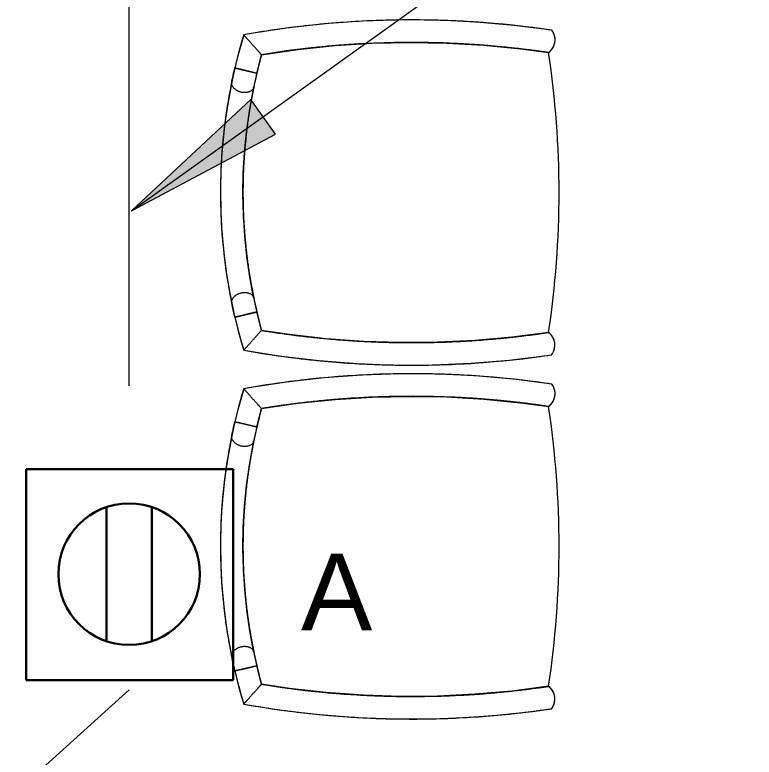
# Model space of a CAD drawing. Header units: inches. Extents: x 25329 to 28023, y 11893 to 13703.
# Drawn here: x 25674.9 to 25729.8, y 12259 to 12314.1 of the extents above; entities that cross this region are included whole.
import ezdxf

# ---------------------------------------------------------------- set-up
doc = ezdxf.new("R2010")
doc.units = ezdxf.units.IN
doc.header["$MEASUREMENT"] = 0
for name, color, linetype, lineweight in [('X1$0$A-ANNO-KEYN', 8, 'Continuous', 9), ('X1$0$A-ANNO-NOTE', 4, 'Continuous', 30), ('X1$0$A-DETL', 8, 'Continuous', 13), ('X1$0$G-ANNO-TEXT', 8, 'Continuous', 9), ('X1$0$I-FURN', 47, 'Continuous', 9)]:
    doc.layers.add(name, color=color, linetype=linetype, lineweight=lineweight)
doc.styles.add('X1$0$Swis721 Lt BT_1', font='swissl.ttf', dxfattribs={"height": 5.676425})

# ---------------------------------------------------------------- blocks, each defined once
blk = doc.blocks.new('X1$0$F-Chairs1 - Side 05-V73-FIRST FLOOR POWER _ SIGNAL')
at = {"layer": 'X1$0$I-FURN'}
for p, q in [((-10.995, 18.568), (-10.988, 18.666)), ((-8.858, 2.702), (-10.224, 3.05)), ((-9.543, 2.869), (-9.566, 2.875)), ((10.224, 3.05), (8.858, 2.702)), ((-9.242, 1.073), (-8.858, 2.702)), ((-8.865, 2.674), (-9.235, 1.101)), ((-9.235, 1.101), (-8.865, 2.674)), ((-8.865, 2.674), (-9.05, 1.887)), ((-8.858, 2.702), (-8.865, 2.674)), ((8.863, 2.681), (8.858, 2.702)), ((8.858, 2.702), (9.242, 1.073)), ((9.05, 1.887), (8.863, 2.681)), ((8.863, 2.681), (9.235, 1.101)), ((9.235, 1.101), (8.863, 2.681)), ((-9.05, 1.887), (-9.242, 1.073)), ((-1.877, 1.719), (-1.939, 1.722)), ((1.939, 1.722), (1.877, 1.719)), ((2.015, 1.726), (2.068, 1.729)), ((2.068, 1.729), (2.015, 1.726)), ((9.242, 1.073), (9.05, 1.887)), ((-9.242, 1.073), (-9.196, 1.062)), ((9.196, 1.062), (9.242, 1.073))]:
    blk.add_line(p, q, dxfattribs=at)
at = {"layer": 'X1$0$I-FURN', "flags": 128}
for points in [[(-11.157, 24.825), (-11.35, 24.838), (-11.533, 24.821), (-11.696, 24.78), (-11.833, 24.726), (-11.94, 24.669), (-12.011, 24.623), (-12.036, 24.605)], [(-10.381, 24.358), (-10.4, 24.383), (-10.454, 24.448), (-10.539, 24.533), (-10.654, 24.625), (-10.798, 24.711), (-10.968, 24.781), (-11.157, 24.825)], [(11.158, 24.812), (10.97, 24.77), (10.8, 24.703), (10.655, 24.619), (10.54, 24.529), (10.454, 24.446), (10.4, 24.383), (10.381, 24.358)], [(12.04, 24.579), (12.014, 24.598), (11.943, 24.646), (11.836, 24.705), (11.699, 24.761), (11.536, 24.804), (11.352, 24.823), (11.158, 24.812)], [(-12.036, 24.605), (-12.396, 21.804), (-12.644, 18.991), (-12.779, 16.17), (-12.801, 13.346), (-12.71, 10.524), (-12.506, 7.707), (-12.19, 4.901), (-11.762, 2.109), (-11.695, 1.733)], [(-10.224, 3.05), (-10.616, 5.779), (-10.898, 8.521), (-11.07, 11.273), (-11.132, 14.029), (-11.084, 16.786), (-10.926, 19.539), (-10.658, 22.283), (-10.381, 24.358)], [(10.381, 24.358), (10.732, 21.624), (10.974, 18.877), (11.106, 16.123), (11.128, 13.366), (11.039, 10.611), (10.84, 7.861), (10.531, 5.121), (10.224, 3.05)], [(11.695, 1.733), (12.139, 4.522), (12.47, 7.326), (12.689, 10.142), (12.795, 12.964), (12.788, 15.788), (12.669, 18.609), (12.436, 21.424), (12.091, 24.227), (12.04, 24.579)], [(7.794, 2.467), (6.273, 2.186), (4.743, 1.965), (3.205, 1.806), (1.661, 1.709), (0.115, 1.673), (-1.431, 1.7), (-2.975, 1.788), (-4.514, 1.938), (-6.046, 2.149), (-7.568, 2.421), (-7.794, 2.467)], [(-11.695, 1.733), (-10.142, 1.296), (-9.242, 1.073)], [(9.242, 1.073), (10.804, 1.474), (11.695, 1.733)], [(-8.177, 0.838), (-6.591, 0.542), (-4.995, 0.31), (-3.39, 0.143), (-1.78, 0.039), (-0.167, 0), (1.446, 0.026), (3.056, 0.116), (4.662, 0.27), (6.261, 0.489), (7.849, 0.771), (8.177, 0.838)]]:
    blk.add_lwpolyline(points, dxfattribs=at)
at = {"layer": 'X1$0$I-FURN'}
for centre, radius, start, end in [((-11.331, 23.657), 1.181, 36.4314, 126.6303), ((-11.331, 23.657), 1.181, 101.9361, 108.1446), ((-11.331, 23.657), 1.181, 90.9403, 99.8598), ((-11.331, 23.657), 1.181, 81.4896, 85.9143), ((-11.331, 23.657), 1.181, 77.1379, 81.4718), ((-11.331, 23.657), 1.181, 63.131, 72.0242), ((0, -44.544), 69.68, 81.43212, 98.56788), ((0, -44.544), 69.68, 81.43212, 98.56788), ((0, -44.544), 69.68, 81.43212, 98.56788), ((11.32, 23.642), 1.181, 52.4725, 142.685), ((11.32, 23.642), 1.181, 97.8929, 102.0231), ((11.32, 23.642), 1.181, 93.1961, 97.8826), ((11.32, 23.642), 1.181, 79.4522, 88.3969), ((11.32, 23.642), 1.181, 71.135, 77.0496), ((57.799, 14.206), 70.605, 171.53082, 180.99603), ((57.799, 14.206), 70.605, 171.53082, 175.25979), ((-11.331, 23.657), 1.181, 121.2821, 125.2204), ((-11.331, 23.657), 1.181, 115.242, 121.2747), ((-11.331, 23.657), 1.181, 108.1645, 112.8023), ((57.799, 14.206), 68.932, 171.53082, 181.05057), ((57.799, 14.206), 68.932, 171.53082, 176.13931), ((57.799, 14.206), 68.932, 171.53082, 176.13931), ((57.799, 14.206), 68.932, 171.53082, 175.7586), ((-11.331, 23.657), 1.181, 54.8508, 61.1686), ((-11.331, 23.657), 1.181, 50.2635, 54.8265), ((-11.331, 23.657), 1.181, 41.7404, 47.773), ((-11.331, 23.657), 1.181, 37.8218, 41.7257), ((-57.799, 14.206), 68.932, 358.94943, 8.46918), ((-57.799, 14.206), 68.932, 3.86069, 8.46918), ((-57.799, 14.206), 68.932, 3.86069, 8.46918), ((-57.799, 14.206), 68.932, 4.02327, 8.46918), ((11.32, 23.642), 1.181, 137.4621, 141.3151), ((11.32, 23.642), 1.181, 131.4889, 137.4604), ((11.32, 23.642), 1.181, 124.4572, 128.8271), ((11.32, 23.642), 1.181, 116.91, 124.4502), ((11.32, 23.642), 1.181, 107.3188, 116.1946), ((11.32, 23.642), 1.181, 66.2681, 71.1166), ((11.32, 23.642), 1.181, 57.9136, 64.0144), ((11.32, 23.642), 1.181, 53.9043, 57.8915), ((-57.799, 14.206), 70.605, 359.00397, 8.46918), ((-57.799, 14.206), 70.605, 4.72333, 8.44807), ((57.799, 14.206), 70.605, 175.26039, 178.98875), ((-57.799, 14.206), 70.605, 0.99858, 4.72318), ((57.799, 14.206), 68.932, 175.7586, 175.97673), ((57.799, 14.206), 68.932, 176.14562, 176.37249), ((57.799, 14.206), 68.932, 176.14562, 176.29069), ((57.799, 14.206), 68.932, 176.14007, 176.27834), ((57.799, 14.206), 68.932, 175.97764, 176.13556), ((-57.799, 14.206), 68.932, 3.86026, 4.02301), ((-57.799, 14.206), 68.932, 3.74234, 3.86069), ((-57.799, 14.206), 68.932, 3.74234, 3.86069), ((-57.799, 14.206), 68.932, 3.72227, 3.86026), ((57.799, 14.206), 68.932, 176.28429, 177.6702), ((57.799, 14.206), 68.932, 176.37249, 177.66812), ((57.799, 14.206), 68.932, 176.37249, 177.66812), ((-57.799, 14.206), 68.932, 2.33151, 3.71634), ((-57.799, 14.206), 68.932, 2.33188, 3.67325), ((-57.799, 14.206), 68.932, 2.33188, 3.67325), ((57.799, 14.206), 68.932, 177.66812, 180.74873), ((57.799, 14.206), 68.932, 177.66812, 180.74873), ((57.799, 14.206), 68.932, 177.6702, 180.29155), ((-57.799, 14.206), 68.932, 359.80878, 2.33188), ((-57.799, 14.206), 68.932, 359.80878, 2.33188), ((-57.799, 14.206), 68.932, 0.26183, 2.33151), ((57.799, 14.206), 70.605, 178.98924, 181.09655), ((-57.799, 14.206), 70.605, 357.27384, 0.99844), ((-57.799, 14.206), 68.932, 359.57736, 0.26183), ((57.799, 14.206), 68.932, 180.29155, 180.42264), ((-57.799, 14.206), 68.932, 359.25127, 359.80878), ((-57.799, 14.206), 68.932, 359.25127, 359.80878), ((57.799, 14.206), 68.932, 180.45244, 180.74958), ((57.799, 14.206), 68.932, 180.74873, 181.05057), ((57.799, 14.206), 68.932, 180.74873, 181.05057), ((57.799, 14.206), 68.932, 180.74958, 181.03006), ((-57.799, 14.206), 68.932, 358.97034, 359.25062), ((-57.799, 14.206), 68.932, 359.11884, 359.25127), ((-57.799, 14.206), 68.932, 359.11884, 359.25127), ((-57.799, 14.206), 68.932, 359.25062, 359.57714), ((57.799, 14.206), 70.605, 180.99603, 190.17565), ((57.799, 14.206), 70.605, 181.12528, 182.71772), ((57.799, 14.206), 68.932, 181.05057, 189.31445), ((57.799, 14.206), 68.932, 181.05057, 183.59598), ((57.799, 14.206), 68.932, 181.05057, 183.59598), ((57.799, 14.206), 68.932, 181.07953, 183.59584), ((-57.799, 14.206), 68.932, 350.68555, 358.94943), ((-57.799, 14.206), 68.932, 358.59288, 358.92089), ((-57.799, 14.206), 68.932, 358.65325, 358.94943), ((-57.799, 14.206), 68.932, 358.65325, 358.94943), ((-57.799, 14.206), 68.932, 358.94943, 359.11884), ((-57.799, 14.206), 68.932, 358.94943, 359.11884), ((-57.799, 14.206), 70.605, 349.82435, 359.00397), ((-57.799, 14.206), 68.932, 356.40429, 358.59288), ((-57.799, 14.206), 68.932, 358.14357, 358.65325), ((-57.799, 14.206), 68.932, 358.14357, 358.65325), ((-57.799, 14.206), 68.932, 356.40402, 358.14357), ((-57.799, 14.206), 68.932, 356.40402, 358.14357), ((57.799, 14.206), 70.605, 182.71807, 186.44668), ((-57.799, 14.206), 70.605, 353.5491, 357.27371), ((57.799, 14.206), 68.932, 183.59598, 185.01919), ((57.799, 14.206), 68.932, 183.59598, 185.01919), ((57.799, 14.206), 68.932, 183.59584, 184.86854), ((-57.799, 14.206), 68.932, 354.98081, 356.40402), ((-57.799, 14.206), 68.932, 354.98081, 356.40402), ((-57.799, 14.206), 68.932, 355.13146, 356.40429), ((57.799, 14.206), 68.932, 184.86893, 185.01962), ((-57.799, 14.206), 68.932, 354.98047, 355.13129), ((57.799, 14.206), 68.932, 185.01962, 185.19314), ((57.799, 14.206), 68.932, 185.03172, 189.31445), ((57.799, 14.206), 68.932, 185.03172, 189.31445), ((57.799, 14.206), 68.932, 185.20109, 189.31445), ((-57.799, 14.206), 68.932, 350.68555, 354.96828), ((-57.799, 14.206), 68.932, 350.68555, 354.96828), ((-57.799, 14.206), 68.932, 350.68555, 354.79913), ((-57.799, 14.206), 68.932, 354.80707, 354.98047), ((57.799, 14.206), 70.605, 186.44689, 190.17565), ((-57.799, 14.206), 70.605, 349.82435, 353.549), ((0, 40.335), 38.662, 254.6661, 285.3339), ((0, 40.335), 38.662, 254.6661, 259.8878), ((0, 40.335), 38.662, 254.6661, 259.8878), ((0, 40.335), 38.662, 254.6661, 255.674), ((0, 40.335), 38.662, 255.7103, 256.7545), ((0, 40.335), 38.662, 280.1122, 285.3339), ((0, 40.335), 38.662, 280.1122, 285.3339), ((0, 40.335), 38.662, 283.2455, 285.3339), ((0, 40.335), 38.662, 256.7545, 259.2833), ((0, 40.335), 38.662, 259.2833, 260.6714), ((0, 40.335), 38.662, 259.8878, 260.4199), ((0, 40.335), 38.662, 259.8878, 260.4199), ((0, 40.335), 38.662, 260.4199, 260.674), ((0, 40.335), 38.662, 260.4199, 260.674), ((0, 40.335), 38.662, 279.326, 279.5801), ((0, 40.335), 38.662, 279.326, 279.5801), ((0, 40.335), 38.662, 279.3286, 280.7167), ((0, 40.335), 38.662, 279.5801, 280.1122), ((0, 40.335), 38.662, 279.5801, 280.1122), ((0, 40.335), 38.662, 280.7167, 283.2455), ((0, 40.335), 40.335, 253.1446, 286.8554), ((0, 40.335), 40.335, 253.1446, 256.7545), ((0, 40.335), 38.662, 260.6714, 261.0897), ((0, 40.335), 38.662, 260.674, 261.0276), ((0, 40.335), 38.662, 260.674, 261.0276), ((0, 40.335), 38.662, 261.0276, 261.6519), ((0, 40.335), 38.662, 261.0276, 261.6519), ((0, 40.335), 38.662, 261.0897, 261.3668), ((0, 40.335), 38.662, 261.3668, 261.6918), ((0, 40.335), 38.662, 261.6519, 261.8522), ((0, 40.335), 38.662, 261.6519, 261.8522), ((0, 40.335), 38.662, 261.6918, 262.3262), ((0, 40.335), 38.662, 261.8522, 265.955), ((0, 40.335), 38.662, 261.8522, 265.955), ((0, 40.335), 38.662, 262.3262, 262.4987), ((0, 40.335), 38.662, 262.4987, 263.1634), ((0, 40.335), 38.662, 263.1634, 265.7133), ((0, 40.335), 38.662, 265.7133, 266.2685), ((0, 40.335), 38.662, 265.955, 266.883), ((0, 40.335), 38.662, 265.955, 266.883), ((0, 40.335), 38.662, 266.2685, 266.8984), ((0, 40.335), 38.662, 266.8998, 267.0125), ((0, 40.335), 38.662, 266.8998, 267.0125), ((0, 40.335), 38.662, 266.9508, 267.1253), ((0, 40.335), 38.662, 267.0125, 267.2451), ((0, 40.335), 38.662, 267.0125, 267.2451), ((0, 40.335), 38.662, 267.2175, 267.3423), ((0, 40.335), 38.662, 267.2451, 272.7549), ((0, 40.335), 38.662, 267.2451, 272.7549), ((0, 40.335), 38.662, 267.3601, 267.5014), ((0, 40.335), 38.662, 267.5148, 272.4852), ((0, 40.335), 38.662, 272.4986, 272.6399), ((0, 40.335), 38.662, 272.6577, 272.7825), ((0, 40.335), 38.662, 272.7549, 272.9875), ((0, 40.335), 38.662, 272.7549, 272.9875), ((0, 40.335), 38.662, 272.8747, 273.0839), ((0, 40.335), 38.662, 273.0972, 273.7315), ((0, 40.335), 38.662, 273.117, 274.045), ((0, 40.335), 38.662, 273.117, 274.045), ((0, 40.335), 38.662, 273.7315, 274.2867), ((0, 40.335), 38.662, 274.045, 278.1478), ((0, 40.335), 38.662, 274.045, 278.1478), ((0, 40.335), 38.662, 274.2867, 276.8366), ((0, 40.335), 38.662, 276.8366, 277.5013), ((0, 40.335), 38.662, 277.5013, 277.6738), ((0, 40.335), 38.662, 277.6738, 278.3082), ((0, 40.335), 38.662, 278.1478, 278.3481), ((0, 40.335), 38.662, 278.1478, 278.3481), ((0, 40.335), 38.662, 278.3082, 278.6332), ((0, 40.335), 38.662, 278.3481, 278.9724), ((0, 40.335), 38.662, 278.3481, 278.9724), ((0, 40.335), 38.662, 278.6332, 278.9103), ((0, 40.335), 38.662, 278.9103, 279.3286), ((0, 40.335), 38.662, 278.9724, 279.326), ((0, 40.335), 38.662, 278.9724, 279.326), ((0, 40.335), 40.335, 283.2455, 286.8554), ((0, 40.335), 40.335, 256.8211, 257.0112), ((0, 40.335), 40.335, 257.0121, 257.3225), ((0, 40.335), 40.335, 257.3256, 257.7513), ((0, 40.335), 40.335, 257.8116, 258.3467), ((0, 40.335), 40.335, 258.4011, 260.6462), ((0, 40.335), 40.335, 279.3538, 281.5989), ((0, 40.335), 40.335, 281.6533, 282.1884), ((0, 40.335), 40.335, 282.2487, 282.6744), ((0, 40.335), 40.335, 282.6775, 282.9879), ((0, 40.335), 40.335, 282.9888, 283.1789), ((0, 40.335), 40.335, 260.6462, 262.4822), ((0, 40.335), 40.335, 262.4822, 266.606), ((0, 40.335), 40.335, 266.606, 267.4881), ((0, 40.335), 40.335, 267.4881, 272.5119), ((0, 40.335), 40.335, 272.5119, 273.394), ((0, 40.335), 40.335, 273.394, 277.5178), ((0, 40.335), 40.335, 277.5178, 279.3538)]:
    blk.add_arc(centre, radius, start, end, dxfattribs=at)
for points, knots in [([(-10.224, 3.05), (-10.224, 3.049), (-10.231, 3.042), (-10.253, 3.023), (-10.275, 3.004), (-10.303, 2.979), (-10.336, 2.948), (-10.374, 2.914), (-10.409, 2.883), (-10.438, 2.857), (-10.469, 2.83), (-10.509, 2.793), (-10.56, 2.747), (-10.613, 2.699), (-10.669, 2.651), (-10.725, 2.6), (-10.782, 2.548), (-10.841, 2.495), (-10.9, 2.443), (-10.959, 2.39), (-11.018, 2.336), (-11.078, 2.284), (-11.137, 2.232), (-11.194, 2.18), (-11.251, 2.129), (-11.306, 2.08), (-11.359, 2.033), (-11.41, 1.987), (-11.459, 1.943), (-11.504, 1.903), (-11.546, 1.866), (-11.584, 1.832), (-11.617, 1.803), (-11.654, 1.77), (-11.686, 1.742), (-11.696, 1.734), (-11.695, 1.733)], [-1, -1, -1, -1, -0.944444, -0.916667, -0.888889, -0.861111, -0.833333, -0.805556, -0.777778, -0.763889, -0.75, -0.722222, -0.694444, -0.666667, -0.638889, -0.611111, -0.583333, -0.555556, -0.527778, -0.5, -0.472222, -0.444444, -0.416667, -0.388889, -0.361111, -0.333333, -0.305556, -0.277778, -0.25, -0.222222, -0.194444, -0.166667, -0.138889, -0.111111, -0.055556, 0, 0, 0, 0]), ([(11.695, 1.733), (11.696, 1.734), (11.686, 1.742), (11.654, 1.77), (11.617, 1.803), (11.584, 1.832), (11.546, 1.866), (11.511, 1.897), (11.481, 1.923), (11.451, 1.95), (11.41, 1.987), (11.359, 2.033), (11.306, 2.08), (11.251, 2.129), (11.194, 2.18), (11.137, 2.231), (11.078, 2.284), (11.018, 2.336), (10.959, 2.389), (10.9, 2.443), (10.841, 2.495), (10.782, 2.548), (10.725, 2.6), (10.669, 2.651), (10.613, 2.699), (10.56, 2.747), (10.509, 2.793), (10.461, 2.837), (10.416, 2.877), (10.374, 2.914), (10.336, 2.948), (10.303, 2.979), (10.275, 3.004), (10.253, 3.023), (10.231, 3.042), (10.224, 3.049), (10.224, 3.05)], [-1, -1, -1, -1, -0.944444, -0.888889, -0.861111, -0.833333, -0.805556, -0.777778, -0.763889, -0.75, -0.722222, -0.694444, -0.666667, -0.638889, -0.611111, -0.583333, -0.555556, -0.527778, -0.5, -0.472222, -0.444444, -0.416667, -0.388889, -0.361111, -0.333333, -0.305556, -0.277778, -0.25, -0.222222, -0.194444, -0.166667, -0.138889, -0.111111, -0.083333, -0.055556, 0, 0, 0, 0]), ([(-8.858, 2.702), (-8.857, 2.701), (-8.827, 2.694), (-8.674, 2.659), (-8.359, 2.587), (-8.002, 2.51), (-7.794, 2.467)], [0, 0, 0, 0, 0.2, 0.4, 0.7, 1, 1, 1, 1]), ([(-7.794, 2.467), (-7.727, 2.453), (-7.635, 2.398), (-7.539, 2.275), (-7.495, 2.191), (-7.465, 2.119), (-7.444, 2.054), (-7.431, 1.999), (-7.422, 1.942), (-7.413, 1.865), (-7.41, 1.768), (-7.416, 1.673), (-7.432, 1.574), (-7.458, 1.474), (-7.488, 1.387), (-7.521, 1.312), (-7.558, 1.244), (-7.598, 1.18), (-7.639, 1.122), (-7.682, 1.07), (-7.727, 1.023), (-7.774, 0.98), (-7.836, 0.931), (-7.915, 0.882), (-8.039, 0.832), (-8.123, 0.827), (-8.177, 0.838)], [-1, -1, -1, -1, -0.861111, -0.791667, -0.756944, -0.722222, -0.6875, -0.670139, -0.652778, -0.618056, -0.583333, -0.548611, -0.513889, -0.479167, -0.444444, -0.416667, -0.388889, -0.361111, -0.333333, -0.305556, -0.277778, -0.25, -0.222222, -0.166667, -0.111111, 0, 0, 0, 0]), ([(8.177, 0.838), (8.11, 0.825), (8.002, 0.838), (7.863, 0.912), (7.786, 0.97), (7.727, 1.022), (7.68, 1.072), (7.644, 1.116), (7.61, 1.163), (7.567, 1.227), (7.521, 1.312), (7.483, 1.399), (7.452, 1.494), (7.428, 1.594), (7.415, 1.685), (7.41, 1.768), (7.412, 1.846), (7.419, 1.921), (7.429, 1.991), (7.445, 2.056), (7.465, 2.119), (7.489, 2.177), (7.523, 2.247), (7.574, 2.323), (7.665, 2.417), (7.74, 2.455), (7.794, 2.467)], [-1, -1, -1, -1, -0.861111, -0.791667, -0.756944, -0.722222, -0.6875, -0.670139, -0.652778, -0.618056, -0.583333, -0.548611, -0.513889, -0.479167, -0.444444, -0.416667, -0.388889, -0.361111, -0.333333, -0.305556, -0.277778, -0.25, -0.222222, -0.166667, -0.111111, 0, 0, 0, 0]), ([(7.794, 2.467), (7.932, 2.495), (8.183, 2.549), (8.53, 2.626), (8.79, 2.686), (8.857, 2.701), (8.858, 2.702)], [0, 0, 0, 0, 0.2, 0.4, 0.7, 1, 1, 1, 1]), ([(-8.177, 0.838), (-8.316, 0.866), (-8.567, 0.92), (-8.914, 0.997), (-9.173, 1.057), (-9.24, 1.073), (-9.242, 1.073)], [0, 0, 0, 0, 0.2, 0.4, 0.7, 1, 1, 1, 1]), ([(9.242, 1.073), (9.241, 1.073), (9.21, 1.066), (9.058, 1.03), (8.742, 0.958), (8.385, 0.881), (8.177, 0.838)], [0, 0, 0, 0, 0.2, 0.4, 0.7, 1, 1, 1, 1])]:
    blk.add_open_spline(points, degree=3, knots=knots, dxfattribs=at)
blk = doc.blocks.new('X1$0$F-Chairs1 - Side 05-V74-FIRST FLOOR POWER _ SIGNAL')
at = {"layer": 'X1$0$I-FURN'}
for p, q in [((-8.858, 2.702), (-10.224, 3.05)), ((10.224, 3.05), (8.858, 2.702)), ((-9.242, 1.073), (-8.858, 2.702)), ((-8.865, 2.674), (-9.235, 1.101)), ((-9.235, 1.101), (-8.865, 2.674)), ((-8.865, 2.674), (-9.05, 1.887)), ((-8.858, 2.702), (-8.865, 2.674)), ((8.863, 2.681), (8.858, 2.702)), ((8.858, 2.702), (9.242, 1.073)), ((9.05, 1.887), (8.863, 2.681)), ((8.863, 2.681), (9.235, 1.101)), ((9.235, 1.101), (8.863, 2.681)), ((-9.05, 1.887), (-9.242, 1.073)), ((-2.068, 1.729), (-2.015, 1.726)), ((-2.015, 1.726), (-2.068, 1.729)), ((-1.877, 1.719), (-1.939, 1.722)), ((1.939, 1.722), (1.877, 1.719)), ((2.015, 1.726), (2.068, 1.729)), ((2.068, 1.729), (2.015, 1.726)), ((9.242, 1.073), (9.05, 1.887)), ((-9.242, 1.073), (-9.196, 1.062)), ((9.196, 1.062), (9.242, 1.073))]:
    blk.add_line(p, q, dxfattribs=at)
at = {"layer": 'X1$0$I-FURN', "flags": 128}
for points in [[(-11.157, 24.825), (-11.35, 24.838), (-11.533, 24.821), (-11.696, 24.78), (-11.833, 24.726), (-11.94, 24.669), (-12.011, 24.623), (-12.036, 24.605)], [(-10.381, 24.358), (-10.4, 24.383), (-10.454, 24.448), (-10.539, 24.533), (-10.654, 24.625), (-10.798, 24.711), (-10.968, 24.781), (-11.157, 24.825)], [(11.158, 24.812), (10.97, 24.77), (10.8, 24.703), (10.655, 24.619), (10.54, 24.529), (10.454, 24.446), (10.4, 24.383), (10.381, 24.358)], [(12.04, 24.579), (12.014, 24.598), (11.943, 24.646), (11.836, 24.705), (11.699, 24.761), (11.536, 24.804), (11.352, 24.823), (11.158, 24.812)], [(-12.036, 24.605), (-12.396, 21.804), (-12.644, 18.991), (-12.779, 16.17), (-12.801, 13.346), (-12.71, 10.524), (-12.506, 7.707), (-12.19, 4.901), (-11.762, 2.109), (-11.695, 1.733)], [(-10.224, 3.05), (-10.616, 5.779), (-10.898, 8.521), (-11.07, 11.273), (-11.132, 14.029), (-11.084, 16.786), (-10.926, 19.539), (-10.658, 22.283), (-10.381, 24.358)], [(10.381, 24.358), (10.732, 21.624), (10.974, 18.877), (11.106, 16.123), (11.128, 13.366), (11.039, 10.611), (10.84, 7.861), (10.531, 5.121), (10.224, 3.05)], [(11.695, 1.733), (12.139, 4.522), (12.47, 7.326), (12.689, 10.142), (12.795, 12.964), (12.788, 15.788), (12.669, 18.609), (12.436, 21.424), (12.091, 24.227), (12.04, 24.579)], [(7.794, 2.467), (6.273, 2.186), (4.743, 1.965), (3.205, 1.806), (1.661, 1.709), (0.115, 1.673), (-1.431, 1.7), (-2.975, 1.788), (-4.514, 1.938), (-6.046, 2.149), (-7.568, 2.421), (-7.794, 2.467)], [(-11.695, 1.733), (-10.142, 1.296), (-9.242, 1.073)], [(9.242, 1.073), (10.804, 1.474), (11.695, 1.733)], [(-8.177, 0.838), (-6.591, 0.542), (-4.995, 0.31), (-3.39, 0.143), (-1.78, 0.039), (-0.167, 0), (1.446, 0.026), (3.056, 0.116), (4.662, 0.27), (6.261, 0.489), (7.849, 0.771), (8.177, 0.838)]]:
    blk.add_lwpolyline(points, dxfattribs=at)
at = {"layer": 'X1$0$I-FURN'}
for centre, radius, start, end in [((-11.331, 23.657), 1.181, 36.4314, 126.6303), ((-11.331, 23.657), 1.181, 101.9361, 108.1446), ((-11.331, 23.657), 1.181, 90.9403, 99.8598), ((-11.331, 23.657), 1.181, 81.4896, 85.9143), ((-11.331, 23.657), 1.181, 77.1379, 81.4718), ((-11.331, 23.657), 1.181, 63.131, 72.0242), ((0, -44.544), 69.68, 81.43212, 98.56788), ((0, -44.544), 69.68, 81.43212, 98.56788), ((0, -44.544), 69.68, 81.43212, 98.56788), ((11.32, 23.642), 1.181, 52.4725, 142.685), ((11.32, 23.642), 1.181, 97.8929, 102.0231), ((11.32, 23.642), 1.181, 93.1961, 97.8826), ((11.32, 23.642), 1.181, 79.4522, 88.3969), ((11.32, 23.642), 1.181, 71.135, 77.0496), ((57.799, 14.206), 70.605, 171.53082, 180.99603), ((57.799, 14.206), 70.605, 171.53082, 175.25979), ((-11.331, 23.657), 1.181, 121.2821, 125.2204), ((-11.331, 23.657), 1.181, 115.242, 121.2747), ((-11.331, 23.657), 1.181, 108.1645, 112.8023), ((57.799, 14.206), 68.932, 171.53082, 181.05057), ((57.799, 14.206), 68.932, 171.53082, 176.13931), ((57.799, 14.206), 68.932, 171.53082, 176.13931), ((57.799, 14.206), 68.932, 171.53082, 175.7586), ((-11.331, 23.657), 1.181, 54.8508, 61.1686), ((-11.331, 23.657), 1.181, 50.2635, 54.8265), ((-11.331, 23.657), 1.181, 41.7404, 47.773), ((-11.331, 23.657), 1.181, 37.8218, 41.7257), ((-57.799, 14.206), 68.932, 358.94943, 8.46918), ((-57.799, 14.206), 68.932, 3.86069, 8.46918), ((-57.799, 14.206), 68.932, 3.86069, 8.46918), ((-57.799, 14.206), 68.932, 4.02327, 8.46918), ((11.32, 23.642), 1.181, 137.4621, 141.3151), ((11.32, 23.642), 1.181, 131.4889, 137.4604), ((11.32, 23.642), 1.181, 124.4572, 128.8271), ((11.32, 23.642), 1.181, 116.91, 124.4502), ((11.32, 23.642), 1.181, 107.3188, 116.1946), ((11.32, 23.642), 1.181, 66.2681, 71.1166), ((11.32, 23.642), 1.181, 57.9136, 64.0144), ((11.32, 23.642), 1.181, 53.9043, 57.8915), ((-57.799, 14.206), 70.605, 359.00397, 8.46918), ((-57.799, 14.206), 70.605, 4.72333, 8.44807), ((57.799, 14.206), 70.605, 175.26039, 178.98875), ((-57.799, 14.206), 70.605, 0.99858, 4.72318), ((57.799, 14.206), 68.932, 175.7586, 175.97673), ((57.799, 14.206), 68.932, 176.14562, 176.37249), ((57.799, 14.206), 68.932, 176.14562, 176.37249), ((57.799, 14.206), 68.932, 176.14007, 176.27834), ((57.799, 14.206), 68.932, 175.97764, 176.13556), ((-57.799, 14.206), 68.932, 3.86026, 4.02301), ((-57.799, 14.206), 68.932, 3.74234, 3.86069), ((-57.799, 14.206), 68.932, 3.74234, 3.86069), ((-57.799, 14.206), 68.932, 3.72227, 3.86026), ((57.799, 14.206), 68.932, 176.28429, 177.6702), ((57.799, 14.206), 68.932, 176.37249, 177.66812), ((57.799, 14.206), 68.932, 176.37249, 177.66812), ((-57.799, 14.206), 68.932, 2.33151, 3.71634), ((-57.799, 14.206), 68.932, 2.33188, 3.67325), ((-57.799, 14.206), 68.932, 2.33188, 3.67325), ((57.799, 14.206), 68.932, 177.66812, 180.74873), ((57.799, 14.206), 68.932, 177.66812, 180.74873), ((57.799, 14.206), 68.932, 177.6702, 180.29155), ((-57.799, 14.206), 68.932, 359.80878, 2.33188), ((-57.799, 14.206), 68.932, 359.80878, 2.33188), ((-57.799, 14.206), 68.932, 0.26183, 2.33151), ((57.799, 14.206), 70.605, 178.98924, 181.09655), ((-57.799, 14.206), 70.605, 357.27384, 0.99844), ((-57.799, 14.206), 68.932, 359.57736, 0.26183), ((57.799, 14.206), 68.932, 180.29155, 180.42264), ((-57.799, 14.206), 68.932, 359.25127, 359.80878), ((-57.799, 14.206), 68.932, 359.25127, 359.80878), ((57.799, 14.206), 68.932, 180.45244, 180.74958), ((57.799, 14.206), 68.932, 180.74873, 181.05057), ((57.799, 14.206), 68.932, 180.74873, 181.05057), ((57.799, 14.206), 68.932, 180.74958, 181.03006), ((-57.799, 14.206), 68.932, 358.97034, 359.25062), ((-57.799, 14.206), 68.932, 359.11884, 359.25127), ((-57.799, 14.206), 68.932, 359.11884, 359.25127), ((-57.799, 14.206), 68.932, 359.25062, 359.57714), ((57.799, 14.206), 70.605, 180.99603, 190.17565), ((57.799, 14.206), 70.605, 181.12528, 182.71772), ((57.799, 14.206), 68.932, 181.05057, 189.31445), ((57.799, 14.206), 68.932, 181.05057, 183.59598), ((57.799, 14.206), 68.932, 181.05057, 183.59598), ((57.799, 14.206), 68.932, 181.07953, 183.59584), ((-57.799, 14.206), 68.932, 350.68555, 358.94943), ((-57.799, 14.206), 68.932, 358.59288, 358.92089), ((-57.799, 14.206), 68.932, 358.65325, 358.94943), ((-57.799, 14.206), 68.932, 358.65325, 358.94943), ((-57.799, 14.206), 68.932, 358.94943, 359.11884), ((-57.799, 14.206), 68.932, 358.94943, 359.11884), ((-57.799, 14.206), 70.605, 349.82435, 359.00397), ((-57.799, 14.206), 68.932, 356.40429, 358.59288), ((-57.799, 14.206), 68.932, 358.14357, 358.65325), ((-57.799, 14.206), 68.932, 358.14357, 358.65325), ((-57.799, 14.206), 68.932, 356.40402, 358.14357), ((-57.799, 14.206), 68.932, 356.40402, 358.14357), ((57.799, 14.206), 70.605, 182.71807, 186.44668), ((-57.799, 14.206), 70.605, 353.5491, 357.27371), ((57.799, 14.206), 68.932, 183.59598, 185.01919), ((57.799, 14.206), 68.932, 183.59598, 185.01919), ((57.799, 14.206), 68.932, 183.59584, 184.86854), ((-57.799, 14.206), 68.932, 354.98081, 356.40402), ((-57.799, 14.206), 68.932, 354.98081, 356.40402), ((-57.799, 14.206), 68.932, 355.13146, 356.40429), ((57.799, 14.206), 68.932, 184.86893, 185.01962), ((-57.799, 14.206), 68.932, 354.98047, 355.13129), ((57.799, 14.206), 68.932, 185.01962, 185.19314), ((57.799, 14.206), 68.932, 185.03172, 189.31445), ((57.799, 14.206), 68.932, 185.03172, 189.31445), ((57.799, 14.206), 68.932, 185.20109, 189.31445), ((-57.799, 14.206), 68.932, 350.68555, 354.96828), ((-57.799, 14.206), 68.932, 350.68555, 354.81749), ((-57.799, 14.206), 68.932, 350.68555, 354.79913), ((-57.799, 14.206), 68.932, 354.80707, 354.98047), ((-57.799, 14.206), 68.932, 354.81749, 354.96828), ((57.799, 14.206), 70.605, 186.44689, 190.17565), ((-57.799, 14.206), 70.605, 349.82435, 353.549), ((0, 40.335), 38.662, 254.6661, 285.3339), ((0, 40.335), 38.662, 254.6661, 259.8878), ((0, 40.335), 38.662, 254.6661, 259.8878), ((0, 40.335), 38.662, 254.6661, 256.7545), ((0, 40.335), 38.662, 280.1122, 285.3339), ((0, 40.335), 38.662, 280.1122, 285.3339), ((0, 40.335), 38.662, 283.2455, 285.3339), ((0, 40.335), 38.662, 256.7545, 259.2833), ((0, 40.335), 38.662, 259.2833, 260.6714), ((0, 40.335), 38.662, 259.8878, 260.4199), ((0, 40.335), 38.662, 259.8878, 260.4199), ((0, 40.335), 38.662, 260.4199, 260.674), ((0, 40.335), 38.662, 260.4199, 260.674), ((0, 40.335), 38.662, 279.326, 279.5801), ((0, 40.335), 38.662, 279.326, 279.5801), ((0, 40.335), 38.662, 279.3286, 280.7167), ((0, 40.335), 38.662, 279.5801, 280.1122), ((0, 40.335), 38.662, 279.5801, 280.1122), ((0, 40.335), 38.662, 280.7167, 283.2455), ((0, 40.335), 40.335, 253.1446, 286.8554), ((0, 40.335), 40.335, 253.1446, 256.7545), ((0, 40.335), 38.662, 260.6714, 261.0897), ((0, 40.335), 38.662, 260.674, 261.0276), ((0, 40.335), 38.662, 260.674, 261.0276), ((0, 40.335), 38.662, 261.0276, 261.6519), ((0, 40.335), 38.662, 261.0276, 261.6519), ((0, 40.335), 38.662, 261.0897, 261.3668), ((0, 40.335), 38.662, 261.3668, 261.6918), ((0, 40.335), 38.662, 261.6519, 261.8522), ((0, 40.335), 38.662, 261.6519, 261.8522), ((0, 40.335), 38.662, 261.6918, 262.3262), ((0, 40.335), 38.662, 261.8522, 265.955), ((0, 40.335), 38.662, 261.8522, 265.955), ((0, 40.335), 38.662, 262.3262, 262.4987), ((0, 40.335), 38.662, 262.4987, 263.1634), ((0, 40.335), 38.662, 263.1634, 265.7133), ((0, 40.335), 38.662, 265.7133, 266.2685), ((0, 40.335), 38.662, 265.955, 266.883), ((0, 40.335), 38.662, 265.955, 266.883), ((0, 40.335), 38.662, 266.2685, 266.9028), ((0, 40.335), 38.662, 266.9508, 267.1253), ((0, 40.335), 38.662, 267.0125, 267.2451), ((0, 40.335), 38.662, 267.0125, 267.2451), ((0, 40.335), 38.662, 267.2175, 267.3423), ((0, 40.335), 38.662, 267.2451, 272.7549), ((0, 40.335), 38.662, 267.2451, 272.7549), ((0, 40.335), 38.662, 267.3601, 267.5014), ((0, 40.335), 38.662, 267.5148, 272.4852), ((0, 40.335), 38.662, 272.4986, 272.6399), ((0, 40.335), 38.662, 272.6577, 272.7825), ((0, 40.335), 38.662, 272.7549, 272.9875), ((0, 40.335), 38.662, 272.7549, 272.9875), ((0, 40.335), 38.662, 272.8747, 273.0839), ((0, 40.335), 38.662, 273.0972, 273.7315), ((0, 40.335), 38.662, 273.117, 274.045), ((0, 40.335), 38.662, 273.117, 274.045), ((0, 40.335), 38.662, 273.7315, 274.2867), ((0, 40.335), 38.662, 274.045, 278.1478), ((0, 40.335), 38.662, 274.045, 278.1478), ((0, 40.335), 38.662, 274.2867, 276.8366), ((0, 40.335), 38.662, 276.8366, 277.5013), ((0, 40.335), 38.662, 277.5013, 277.6738), ((0, 40.335), 38.662, 277.6738, 278.3082), ((0, 40.335), 38.662, 278.1478, 278.3481), ((0, 40.335), 38.662, 278.1478, 278.3481), ((0, 40.335), 38.662, 278.3082, 278.6332), ((0, 40.335), 38.662, 278.3481, 278.9724), ((0, 40.335), 38.662, 278.3481, 278.9724), ((0, 40.335), 38.662, 278.6332, 278.9103), ((0, 40.335), 38.662, 278.9103, 279.3286), ((0, 40.335), 38.662, 278.9724, 279.326), ((0, 40.335), 38.662, 278.9724, 279.2004), ((0, 40.335), 38.662, 279.2004, 279.326), ((0, 40.335), 40.335, 283.2455, 286.8554), ((0, 40.335), 40.335, 256.8211, 257.0112), ((0, 40.335), 40.335, 257.0121, 257.3225), ((0, 40.335), 40.335, 257.3256, 257.7513), ((0, 40.335), 40.335, 257.8116, 258.3467), ((0, 40.335), 40.335, 258.4011, 260.6462), ((0, 40.335), 40.335, 279.3538, 281.5989), ((0, 40.335), 40.335, 281.6533, 282.1884), ((0, 40.335), 40.335, 282.2487, 282.6744), ((0, 40.335), 40.335, 282.6775, 282.9494), ((0, 40.335), 40.335, 282.9888, 283.1789), ((0, 40.335), 40.335, 260.6462, 262.4822), ((0, 40.335), 40.335, 262.4822, 266.606), ((0, 40.335), 40.335, 266.606, 267.4881), ((0, 40.335), 40.335, 267.4881, 272.5119), ((0, 40.335), 40.335, 272.5119, 273.394), ((0, 40.335), 40.335, 273.394, 277.5178), ((0, 40.335), 40.335, 277.5178, 279.3538)]:
    blk.add_arc(centre, radius, start, end, dxfattribs=at)
for points, knots in [([(-10.224, 3.05), (-10.224, 3.049), (-10.231, 3.042), (-10.253, 3.023), (-10.275, 3.004), (-10.303, 2.979), (-10.336, 2.948), (-10.374, 2.914), (-10.409, 2.883), (-10.438, 2.857), (-10.469, 2.83), (-10.509, 2.793), (-10.56, 2.747), (-10.613, 2.699), (-10.669, 2.651), (-10.725, 2.6), (-10.782, 2.548), (-10.841, 2.495), (-10.9, 2.443), (-10.959, 2.39), (-11.018, 2.336), (-11.078, 2.284), (-11.137, 2.232), (-11.194, 2.18), (-11.251, 2.129), (-11.306, 2.08), (-11.359, 2.033), (-11.41, 1.987), (-11.459, 1.943), (-11.504, 1.903), (-11.546, 1.866), (-11.584, 1.832), (-11.617, 1.803), (-11.654, 1.77), (-11.686, 1.742), (-11.696, 1.734), (-11.695, 1.733)], [-1, -1, -1, -1, -0.944444, -0.916667, -0.888889, -0.861111, -0.833333, -0.805556, -0.777778, -0.763889, -0.75, -0.722222, -0.694444, -0.666667, -0.638889, -0.611111, -0.583333, -0.555556, -0.527778, -0.5, -0.472222, -0.444444, -0.416667, -0.388889, -0.361111, -0.333333, -0.305556, -0.277778, -0.25, -0.222222, -0.194444, -0.166667, -0.138889, -0.111111, -0.055556, 0, 0, 0, 0]), ([(11.695, 1.733), (11.696, 1.734), (11.686, 1.742), (11.654, 1.77), (11.617, 1.803), (11.584, 1.832), (11.546, 1.866), (11.511, 1.897), (11.481, 1.923), (11.451, 1.95), (11.41, 1.987), (11.359, 2.033), (11.306, 2.08), (11.251, 2.129), (11.194, 2.18), (11.137, 2.231), (11.078, 2.284), (11.018, 2.336), (10.959, 2.389), (10.9, 2.443), (10.841, 2.495), (10.782, 2.548), (10.725, 2.6), (10.669, 2.651), (10.613, 2.699), (10.56, 2.747), (10.509, 2.793), (10.461, 2.837), (10.416, 2.877), (10.374, 2.914), (10.336, 2.948), (10.303, 2.979), (10.275, 3.004), (10.253, 3.023), (10.231, 3.042), (10.224, 3.049), (10.224, 3.05)], [-1, -1, -1, -1, -0.944444, -0.888889, -0.861111, -0.833333, -0.805556, -0.777778, -0.763889, -0.75, -0.722222, -0.694444, -0.666667, -0.638889, -0.611111, -0.583333, -0.555556, -0.527778, -0.5, -0.472222, -0.444444, -0.416667, -0.388889, -0.361111, -0.333333, -0.305556, -0.277778, -0.25, -0.222222, -0.194444, -0.166667, -0.138889, -0.111111, -0.083333, -0.055556, 0, 0, 0, 0]), ([(-8.858, 2.702), (-8.857, 2.701), (-8.827, 2.694), (-8.674, 2.659), (-8.359, 2.587), (-8.002, 2.51), (-7.794, 2.467)], [0, 0, 0, 0, 0.2, 0.4, 0.7, 1, 1, 1, 1]), ([(-7.794, 2.467), (-7.727, 2.453), (-7.635, 2.398), (-7.539, 2.275), (-7.495, 2.191), (-7.465, 2.119), (-7.444, 2.054), (-7.431, 1.999), (-7.422, 1.942), (-7.413, 1.865), (-7.41, 1.768), (-7.416, 1.673), (-7.432, 1.574), (-7.458, 1.474), (-7.488, 1.387), (-7.521, 1.312), (-7.558, 1.244), (-7.598, 1.18), (-7.639, 1.122), (-7.682, 1.07), (-7.727, 1.023), (-7.774, 0.98), (-7.836, 0.931), (-7.915, 0.882), (-8.039, 0.832), (-8.123, 0.827), (-8.177, 0.838)], [-1, -1, -1, -1, -0.861111, -0.791667, -0.756944, -0.722222, -0.6875, -0.670139, -0.652778, -0.618056, -0.583333, -0.548611, -0.513889, -0.479167, -0.444444, -0.416667, -0.388889, -0.361111, -0.333333, -0.305556, -0.277778, -0.25, -0.222222, -0.166667, -0.111111, 0, 0, 0, 0]), ([(8.177, 0.838), (8.11, 0.825), (8.002, 0.838), (7.863, 0.912), (7.786, 0.97), (7.727, 1.022), (7.68, 1.072), (7.644, 1.116), (7.61, 1.163), (7.567, 1.227), (7.521, 1.312), (7.483, 1.399), (7.452, 1.494), (7.428, 1.594), (7.415, 1.685), (7.41, 1.768), (7.412, 1.846), (7.419, 1.921), (7.429, 1.991), (7.445, 2.056), (7.465, 2.119), (7.489, 2.177), (7.523, 2.247), (7.574, 2.323), (7.665, 2.417), (7.74, 2.455), (7.794, 2.467)], [-1, -1, -1, -1, -0.861111, -0.791667, -0.756944, -0.722222, -0.6875, -0.670139, -0.652778, -0.618056, -0.583333, -0.548611, -0.513889, -0.479167, -0.444444, -0.416667, -0.388889, -0.361111, -0.333333, -0.305556, -0.277778, -0.25, -0.222222, -0.166667, -0.111111, 0, 0, 0, 0]), ([(7.794, 2.467), (7.932, 2.495), (8.183, 2.549), (8.53, 2.626), (8.79, 2.686), (8.857, 2.701), (8.858, 2.702)], [0, 0, 0, 0, 0.2, 0.4, 0.7, 1, 1, 1, 1]), ([(-8.177, 0.838), (-8.316, 0.866), (-8.567, 0.92), (-8.914, 0.997), (-9.173, 1.057), (-9.24, 1.073), (-9.242, 1.073)], [0, 0, 0, 0, 0.2, 0.4, 0.7, 1, 1, 1, 1]), ([(9.242, 1.073), (9.241, 1.073), (9.21, 1.066), (9.058, 1.03), (8.742, 0.958), (8.385, 0.881), (8.177, 0.838)], [0, 0, 0, 0, 0.2, 0.4, 0.7, 1, 1, 1, 1])]:
    blk.add_open_spline(points, degree=3, knots=knots, dxfattribs=at)

msp = doc.modelspace()

# ---------------------------------------------------------------- hatches: boundary and pattern name
at = {"layer": 'X1$0$A-ANNO-KEYN'}
msp.add_hatch(color=256, dxfattribs=at).paths.add_polyline_path([(25683.593, 12299.509), (25694.269, 12305.211), (25692.429, 12307.78)], flags=0)

# ---------------------------------------------------------------- linework, layer by layer
for p, q in [((25683.593, 12299.509), (25763.795, 12356.94)), ((25692.429, 12307.78), (25683.593, 12299.509)), ((25694.269, 12305.211), (25692.429, 12307.78)), ((25683.593, 12299.509), (25694.269, 12305.211))]:
    msp.add_line(p, q, dxfattribs=at)
at = {"layer": 'X1$0$A-ANNO-NOTE'}
for p, q in [((25675.775, 12280.352), (25691.138, 12280.352)), ((25675.775, 12264.702), (25675.775, 12280.352)), ((25691.138, 12280.352), (25691.138, 12264.702)), ((25681.724, 12267.594), (25681.724, 12277.537)), ((25685.099, 12267.594), (25685.099, 12277.537)), ((25691.138, 12264.702), (25675.775, 12264.702))]:
    msp.add_line(p, q, dxfattribs=at)
msp.add_circle((25683.411, 12272.566), 5.25, dxfattribs=at)
at = {"layer": 'X1$0$A-DETL'}
for p, q in [((25683.411, 12286.543), (25683.411, 12404.543)), ((25683.411, 12263.981), (25540.473, 12135.401))]:
    msp.add_line(p, q, dxfattribs=at)

# ---------------------------------------------------------------- block references
at = {"layer": 'X1$0$I-FURN', "rotation": 269.9999999999978}
for name, p in [('X1$0$F-Chairs1 - Side 05-V73-FIRST FLOOR POWER _ SIGNAL', (25690.181, 12300.878)), ('X1$0$F-Chairs1 - Side 05-V74-FIRST FLOOR POWER _ SIGNAL', (25690.181, 12274.628))]:
    msp.add_blockref(name, p, dxfattribs=at)

# ---------------------------------------------------------------- texts
at = {"layer": 'X1$0$G-ANNO-TEXT', "insert": (25696.163, 12274.085), "char_height": 5.676, "width": 5.832, "attachment_point": 1, "line_spacing_factor": 1.00667, "style": 'X1$0$Swis721 Lt BT_1'}
msp.add_mtext('A', dxfattribs=at)

doc.saveas('drawing.dxf')
